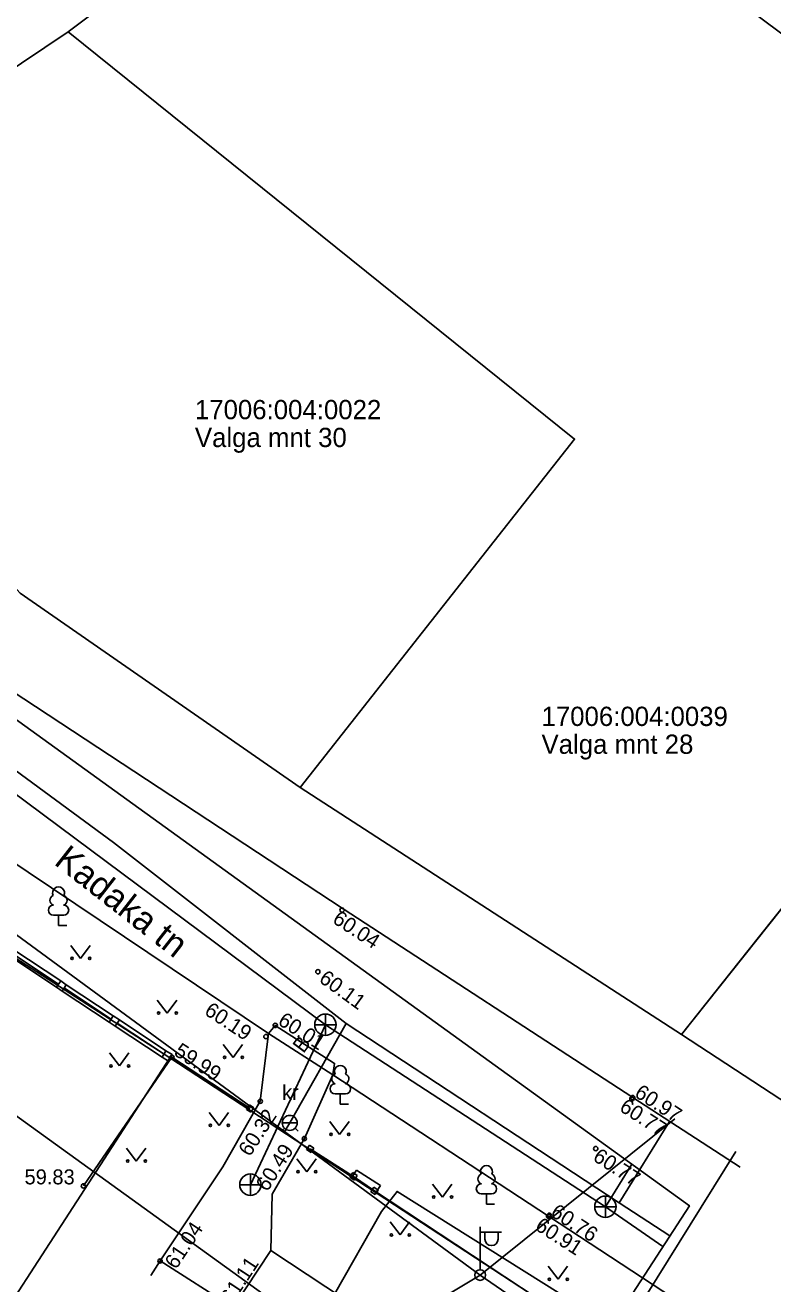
# Model space of a CAD drawing. Extents: x 640740 to 641101, y 6455180 to 6455621.
# Drawn here: x 640857.7 to 640892.6, y 6455334 to 6455392.8 of the extents above; entities that cross this region are included whole.
import ezdxf

# ---------------------------------------------------------------- set-up
doc = ezdxf.new("R2010")
doc.units = 0
for name, color, linetype in [('AED', 7, 'Continuous'), ('HALJASTUS', 7, 'Continuous'), ('HOONE', 7, 'Continuous'), ('KKAEV', 7, 'Continuous'), ('KORGUS-EH2000', 7, 'Continuous'), ('KTRASS', 7, 'Continuous'), ('MOOTPIIR', 7, 'Continuous'), ('MPOHULIIN', 7, 'Continuous'), ('PIIR', 7, 'Continuous'), ('POST', 7, 'Continuous'), ('PUU', 7, 'Continuous'), ('SITRASS', 7, 'Continuous'), ('TEE', 7, 'Continuous'), ('VKAEV', 7, 'Continuous'), ('VTRASS', 7, 'Continuous')]:
    doc.layers.add(name, color=color, linetype=linetype)

msp = doc.modelspace()

# ---------------------------------------------------------------- linework, layer by layer
at = {"layer": 'AED'}
for p, q in [((640859.309, 6455348.184), (640857.076, 6455349.663)), ((640856.886, 6455349.369), (640859.111, 6455347.896)), ((640859.21, 6455348.04), (640856.981, 6455349.516)), ((640859.111, 6455347.896), (640859.309, 6455348.184)), ((640859.111, 6455347.896), (640859.374, 6455347.715)), ((640859.309, 6455348.184), (640859.572, 6455348.003)), ((640859.374, 6455347.715), (640859.572, 6455348.003)), ((640861.666, 6455346.407), (640859.473, 6455347.859)), ((640861.762, 6455346.553), (640859.572, 6455348.003)), ((640859.374, 6455347.715), (640861.57, 6455346.26)), ((640861.57, 6455346.26), (640861.762, 6455346.553)), ((640861.57, 6455346.26), (640861.856, 6455346.073)), ((640861.762, 6455346.553), (640862.048, 6455346.366)), ((640861.856, 6455346.073), (640862.048, 6455346.366)), ((640861.856, 6455346.073), (640864.044, 6455344.62)), ((640864.133, 6455344.77), (640861.952, 6455346.22)), ((640864.222, 6455344.921), (640862.048, 6455346.366)), ((640864.044, 6455344.62), (640864.222, 6455344.921)), ((640864.222, 6455344.921), (640864.516, 6455344.747)), ((640864.044, 6455344.62), (640864.338, 6455344.446)), ((640864.338, 6455344.446), (640864.516, 6455344.747)), ((640868.122, 6455342.399), (640867.985, 6455342.19)), ((640867.985, 6455342.19), (640868.194, 6455342.053)), ((640868.122, 6455342.399), (640868.331, 6455342.262)), ((640868.331, 6455342.262), (640868.194, 6455342.053)), ((640870.927, 6455340.517), (640870.79, 6455340.308)), ((640870.79, 6455340.308), (640870.999, 6455340.171)), ((640870.927, 6455340.517), (640871.136, 6455340.38)), ((640871.136, 6455340.38), (640870.999, 6455340.171)), ((640872.949, 6455339.234), (640872.812, 6455339.025)), ((640872.812, 6455339.025), (640873.021, 6455338.888)), ((640872.949, 6455339.234), (640873.158, 6455339.097)), ((640873.158, 6455339.097), (640873.021, 6455338.888)), ((640873.926, 6455338.554), (640873.789, 6455338.345)), ((640873.926, 6455338.554), (640874.135, 6455338.417)), ((640874.135, 6455338.417), (640873.998, 6455338.208)), ((640873.789, 6455338.345), (640873.998, 6455338.208))]:
    msp.add_line(p, q, dxfattribs=at)
for points in [[(640860.368, 6455338.613), (640864.5, 6455344.624), (640868.158, 6455342.226)], [(640870.963, 6455340.344), (640872.985, 6455339.061)], [(640873.962, 6455338.381), (640884.619, 6455331.346), (640885.019, 6455331.088)]]:
    msp.add_lwpolyline(points, dxfattribs=at)
at = {"layer": 'HALJASTUS'}
for p, q in [((640859.778, 6455349.844), (640860.242, 6455349.237)), ((640860.242, 6455349.237), (640860.687, 6455349.844)), ((640863.817, 6455347.294), (640864.28, 6455346.688)), ((640864.28, 6455346.688), (640864.726, 6455347.294)), ((640866.897, 6455345.225), (640867.36, 6455344.618)), ((640867.36, 6455344.618), (640867.805, 6455345.225)), ((640861.589, 6455344.822), (640862.053, 6455344.215)), ((640862.053, 6455344.215), (640862.498, 6455344.822)), ((640866.241, 6455342.044), (640866.704, 6455341.438)), ((640866.704, 6455341.438), (640867.15, 6455342.044)), ((640871.869, 6455341.628), (640872.333, 6455341.021)), ((640872.333, 6455341.021), (640872.778, 6455341.628)), ((640862.377, 6455340.378), (640862.84, 6455339.771)), ((640862.84, 6455339.771), (640863.286, 6455340.378)), ((640870.33, 6455339.88), (640870.794, 6455339.274)), ((640870.794, 6455339.274), (640871.239, 6455339.88)), ((640876.665, 6455338.699), (640877.129, 6455338.093)), ((640877.129, 6455338.093), (640877.574, 6455338.699)), ((640874.692, 6455336.933), (640875.155, 6455336.326)), ((640875.155, 6455336.326), (640875.601, 6455336.933)), ((640882.067, 6455334.863), (640882.531, 6455334.256)), ((640882.531, 6455334.256), (640882.976, 6455334.863))]:
    msp.add_line(p, q, dxfattribs=at)
for centre in [(640859.841, 6455349.237), (640860.669, 6455349.237), (640863.879, 6455346.688), (640864.708, 6455346.688), (640866.959, 6455344.618), (640867.788, 6455344.618), (640861.652, 6455344.215), (640862.481, 6455344.215), (640866.303, 6455341.438), (640867.132, 6455341.438), (640871.932, 6455341.021), (640872.76, 6455341.021), (640862.439, 6455339.771), (640863.268, 6455339.771), (640870.393, 6455339.274), (640871.221, 6455339.274), (640876.728, 6455338.093), (640877.556, 6455338.093), (640874.754, 6455336.326), (640875.583, 6455336.326), (640882.129, 6455334.256), (640882.958, 6455334.256)]:
    msp.add_circle(centre, 0.055, dxfattribs=at)
at = {"layer": 'HOONE'}
msp.add_line((640863.519, 6455334.43), (640863.951, 6455335.109), dxfattribs=at)
msp.add_lwpolyline([(640863.951, 6455335.109), (640867.369, 6455332.933), (640869.126, 6455335.604), (640875.945, 6455331.085)], dxfattribs=at)
at = {"layer": 'KKAEV'}
for p, q in [((640871.17, 6455346.14), (640872.17, 6455346.14)), ((640871.67, 6455345.64), (640871.67, 6455346.64)), ((640868.166, 6455338.172), (640868.166, 6455339.172)), ((640867.666, 6455338.672), (640868.666, 6455338.672)), ((640884.74, 6455337.14), (640884.74, 6455338.14)), ((640884.24, 6455337.64), (640885.24, 6455337.64))]:
    msp.add_line(p, q, dxfattribs=at)
for centre in [(640871.67, 6455346.14), (640868.166, 6455338.672), (640884.74, 6455337.64)]:
    msp.add_circle(centre, 0.5, dxfattribs=at)
at = {"layer": 'KORGUS-EH2000'}
for centre in [(640872.449, 6455351.495), (640871.316, 6455348.615), (640869.327, 6455346.11), (640868.89, 6455345.588), (640864.5, 6455344.624), (640868.624, 6455342.567), (640885.975, 6455342.676), (640886.018, 6455342.739), (640870.685, 6455340.824), (640884.293, 6455340.357), (640860.368, 6455338.613), (640882.087, 6455337.197), (640882.118, 6455337.243), (640863.951, 6455335.109)]:
    msp.add_circle(centre, 0.1, dxfattribs=at)
at = {"layer": 'KTRASS'}
for points in [[(640832.25, 6455384.9), (640845.27, 6455365.8), (640871.67, 6455346.14), (640884.74, 6455337.64), (640887.429, 6455335.791)], [(640868.166, 6455338.672), (640871.67, 6455346.14)], [(640884.74, 6455337.64), (640885.98, 6455339.626)]]:
    msp.add_lwpolyline(points, dxfattribs=at)
at = {"layer": 'MOOTPIIR'}
msp.add_lwpolyline([(640802.486, 6455381.402), (640880.493, 6455325.089), (640888.661, 6455337.691), (640854.823, 6455362.119), (640855.648, 6455368.224), (640847.498, 6455388.84), (640824.783, 6455384.179), (640811.266, 6455393.564)], close=True, dxfattribs=at)
at = {"layer": 'MPOHULIIN'}
msp.add_line((640878.891, 6455334.452), (640874.671, 6455331.93), dxfattribs=at)
for points in [[(640816.199, 6455381.859), (640844.304, 6455359.832), (640878.891, 6455334.452), (640884.572, 6455330.546)], [(640878.891, 6455334.452), (640887.985, 6455341.753)]]:
    msp.add_lwpolyline(points, dxfattribs=at)
at = {"layer": 'PIIR'}
for points in [[(640928.54, 6455441.29), (640909.5, 6455428.26), (640876.23, 6455404.98), (640859.66, 6455392.51), (640843.39, 6455381.6), (640832.16, 6455372.68), (640805.4, 6455351.43), (640771.51, 6455318.53), (640755.89, 6455301.83), (640739.61, 6455314.72), (640762.29, 6455339.11), (640777.65, 6455356), (640818.96, 6455391.36), (640904.31, 6455453.02)], [(640907.79, 6455316.17), (640884.52, 6455331.43), (640864.41, 6455344.6), (640847.61, 6455355.44), (640833.2, 6455371.51), (640832.16, 6455372.68), (640843.39, 6455381.6), (640857.41, 6455366.3), (640870.49, 6455357.22), (640888.29, 6455345.68), (640902.52, 6455336.38)]]:
    msp.add_lwpolyline(points, dxfattribs=at)
for points in [[(640876.23, 6455404.98), (640913.33, 6455377.15), (640891.4, 6455349.6), (640888.29, 6455345.68), (640870.49, 6455357.22), (640883.3, 6455373.49), (640859.66, 6455392.51)], [(640883.3, 6455373.49), (640870.49, 6455357.22), (640857.41, 6455366.3), (640843.39, 6455381.6), (640859.66, 6455392.51)], [(640888.29, 6455345.68), (640913.33, 6455377.15), (640923.42, 6455370.38), (640927.16, 6455367.27), (640902.52, 6455336.38)], [(640832.16, 6455372.68), (640833.2, 6455371.51), (640847.61, 6455355.44), (640864.41, 6455344.6), (640850.83, 6455323.67), (640837.75, 6455334.58), (640808.51, 6455349.82), (640805.4, 6455351.43)], [(640884.52, 6455331.43), (640865.71, 6455301.42), (640846.65, 6455314.07), (640850.83, 6455323.67), (640864.41, 6455344.6)]]:
    msp.add_lwpolyline(points, close=True, dxfattribs=at)
at = {"layer": 'POST'}
for p, q in [((640878.891, 6455334.702), (640878.891, 6455336.702)), ((640878.891, 6455336.452), (640879.891, 6455336.452)), ((640879.118, 6455336.131), (640879.118, 6455336.452)), ((640879.73, 6455336.131), (640879.73, 6455336.452)), ((640878.891, 6455334.452), (640878.891, 6455334.452))]:
    msp.add_line(p, q, dxfattribs=at)
msp.add_circle((640878.891, 6455334.452), 0.25, dxfattribs=at)
msp.add_arc((640879.424, 6455336.131), 0.306, 180, 0, dxfattribs=at)
at = {"layer": 'PUU'}
for p, q in [((640859.449, 6455351.254), (640858.969, 6455351.254)), ((640859.209, 6455350.779), (640859.209, 6455351.254)), ((640859.589, 6455350.779), (640859.209, 6455350.779)), ((640872.604, 6455342.91), (640872.124, 6455342.91)), ((640872.364, 6455342.435), (640872.364, 6455342.91)), ((640872.744, 6455342.435), (640872.364, 6455342.435)), ((640879.428, 6455338.242), (640878.948, 6455338.242)), ((640879.188, 6455337.767), (640879.188, 6455338.242)), ((640879.568, 6455337.767), (640879.188, 6455337.767))]:
    msp.add_line(p, q, dxfattribs=at)
for centre, radius, start, end in [((640859.209, 6455352.299), 0.277, 332.5799, 207.4201), ((640859.039, 6455351.952), 0.233, 109.02174, 253.14154), ((640859.379, 6455351.952), 0.233, 286.85082, 70.98591), ((640858.972, 6455351.491), 0.238, 90.0016, 269.3953), ((640859.446, 6455351.491), 0.238, 270.6047, 89.9984), ((640872.194, 6455343.608), 0.233, 109.02174, 253.14154), ((640872.364, 6455343.955), 0.277, 332.5799, 207.4201), ((640872.534, 6455343.608), 0.233, 286.85082, 70.98591), ((640872.127, 6455343.147), 0.238, 90.0016, 269.3953), ((640872.601, 6455343.147), 0.238, 270.6047, 89.9984), ((640879.018, 6455338.94), 0.233, 109.02174, 253.14154), ((640879.188, 6455339.287), 0.277, 332.5799, 207.4201), ((640879.358, 6455338.94), 0.233, 286.85082, 70.98591), ((640878.951, 6455338.479), 0.238, 90.0016, 269.3953), ((640879.425, 6455338.479), 0.238, 270.6047, 89.9984)]:
    msp.add_arc(centre, radius, start, end, dxfattribs=at)
at = {"layer": 'SITRASS'}
for points in [[(640885.546, 6455331.716), (640890.829, 6455340.214)], [(640872.093, 6455333.564), (640874.295, 6455337.426), (640875.012, 6455338.356), (640882.654, 6455333.564), (640885.546, 6455331.716), (640886.095, 6455331.359)]]:
    msp.add_lwpolyline(points, dxfattribs=at)
at = {"layer": 'TEE'}
for p, q in [((640872.948, 6455339.085), (640873.116, 6455339.35)), ((640874.04, 6455338.329), (640874.244, 6455338.638))]:
    msp.add_line(p, q, dxfattribs=at)
for points in [[(640840.68, 6455379.5), (640843.314, 6455375.988), (640850, 6455368.084), (640850.662, 6455367.323), (640852.067, 6455365.845), (640853.526, 6455364.482), (640855.85, 6455362.501), (640872.49, 6455351.553), (640886.018, 6455342.739), (640891.04, 6455339.484)], [(640838.839, 6455370.686), (640843.332, 6455365.587), (640845.936, 6455362.459), (640846.758, 6455361.548), (640849.764, 6455358.92), (640852.148, 6455357.052), (640869.016, 6455345.725), (640872.009, 6455343.796), (640882.087, 6455337.197), (640888.377, 6455333.079)], [(640869.016, 6455345.725), (640869.327, 6455346.11), (640872.1, 6455344.335), (640872.009, 6455343.796)], [(640863.951, 6455335.109), (640866.872, 6455339.507), (640868.624, 6455342.567), (640869.016, 6455345.725)], [(640872.009, 6455343.796), (640870.685, 6455340.824), (640869.182, 6455338.224), (640869.126, 6455335.604)], [(640873.962, 6455338.381), (640872.985, 6455339.061)], [(640873.116, 6455339.35), (640874.244, 6455338.638)]]:
    msp.add_lwpolyline(points, dxfattribs=at)
at = {"layer": 'VKAEV'}
for p, q in [((640869.654, 6455341.557), (640870.354, 6455341.557)), ((640869.757, 6455341.31), (640869.617, 6455341.17)), ((640870.251, 6455341.31), (640870.391, 6455341.17))]:
    msp.add_line(p, q, dxfattribs=at)
msp.add_circle((640870.004, 6455341.557), 0.35, dxfattribs=at)
at = {"layer": 'VTRASS'}
msp.add_line((640885.388, 6455337.817), (640887.737, 6455341.625), dxfattribs=at)
for points in [[(640833.063, 6455384.404), (640845.328, 6455366.93), (640851.745, 6455362.015), (640861.768, 6455354.653), (640872.632, 6455346.204), (640885.388, 6455337.817), (640887.745, 6455336.279)], [(640872.632, 6455346.204), (640870.004, 6455341.557), (640869.742, 6455341.122)]]:
    msp.add_lwpolyline(points, dxfattribs=at)

# ---------------------------------------------------------------- texts
at = {"layer": 'KORGUS-EH2000'}
for s, rotation, p in [(' 60.04', 326.87956, (640871.733, 6455351.077)), (' 60.11', 324.02474, (640871.11, 6455348.332)), (' 60.19', 326.68011, (640865.752, 6455346.799)), (' 60.01', 327.37665, (640869.182, 6455346.325)), (' 59.99', 326.72495, (640864.333, 6455344.897)), (' 60.97', 327.09933, (640885.831, 6455342.956)), (' 60.77', 327.02187, (640885.128, 6455342.296)), (' 60.32', 56.62924, (640867.997, 6455339.727)), (' 60.49', 57.49428, (640868.818, 6455338.088)), (' 60.77', 327.08165, (640883.89, 6455339.976)), (' 60.76', 327.04894, (640881.909, 6455337.378)), (' 61.04', 56.40926, (640864.555, 6455334.466)), (' 60.91', 327.31754, (640881.19, 6455336.742)), (' 61.11', 56.66284, (640867.162, 6455332.828))]:
    msp.add_text(s, height=0.7, rotation=rotation, dxfattribs=at).set_placement(p)
msp.add_text(' 59.83', height=0.7, dxfattribs=at).set_placement((640857.361, 6455338.686))
at = {"layer": 'PIIR'}
for s, p in [('17006:004:0022', (640865.576, 6455374.415)), ('Valga mnt 30', (640865.576, 6455373.115)), ('17006:004:0039', (640881.758, 6455360.091)), ('Valga mnt 28', (640881.758, 6455358.791))]:
    msp.add_text(s, height=0.9, dxfattribs=at).set_placement(p)
at = {"layer": 'TEE'}
for s, height, rotation, p in [('Kadaka tn', 1.2, 321.93435, (640858.949, 6455353.664)), ('B', 0.7, 53.03944, (640870.644, 6455344.771))]:
    msp.add_text(s, height=height, rotation=rotation, dxfattribs=at).set_placement(p)
msp.add_text('kr', height=0.7, dxfattribs=at).set_placement((640869.645, 6455342.627))

doc.saveas('drawing.dxf')
